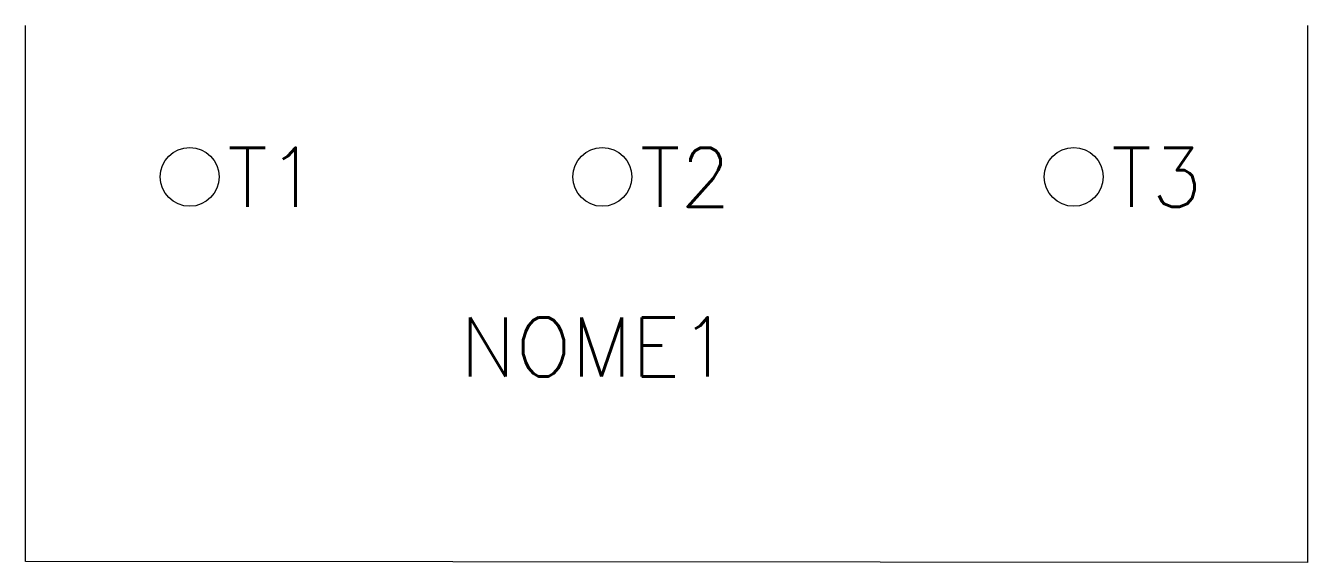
# Model space of a CAD drawing. Extents: x 363.3 to 406.8, y 208.4 to 226.7.
import ezdxf
from ezdxf.enums import TextEntityAlignment as Align

# ---------------------------------------------------------------- set-up
doc = ezdxf.new("R2010")
doc.units = 0
doc.header["$MEASUREMENT"] = 0
doc.layers.get('0').update_dxf_attribs({"linetype": 'CONTINUOUS'})
doc.styles.add('ROMANS', font='romans')

msp = doc.modelspace()

# ---------------------------------------------------------------- linework, layer by layer
at = {"color": 0}
for p, q in [((363.305, 208.471), (363.305, 226.681)), ((406.805, 226.681), (406.805, 208.441)), ((406.805, 208.441), (363.305, 208.471))]:
    msp.add_line(p, q, dxfattribs=at)
at = {"color": 0, "linetype": 'Continuous'}
for centre in [(368.875, 221.542), (382.875, 221.542), (398.875, 221.542)]:
    msp.add_circle(centre, 1, dxfattribs=at)

# ---------------------------------------------------------------- texts
at = {"lineweight": -3, "style": 'ROMANS'}
for tag, p in [('T1', (373.236, 221.528)), ('T2', (387.236, 221.528)), ('T3', (403.236, 221.528))]:
    msp.add_attdef(tag, text='', height=2, dxfattribs=at).set_placement(p, align=Align.MIDDLE_RIGHT)
msp.add_attdef('NOME1', text='', height=2, dxfattribs=at).set_placement((382.638, 216.763), align=Align.TOP_CENTER)

doc.saveas('drawing.dxf')
